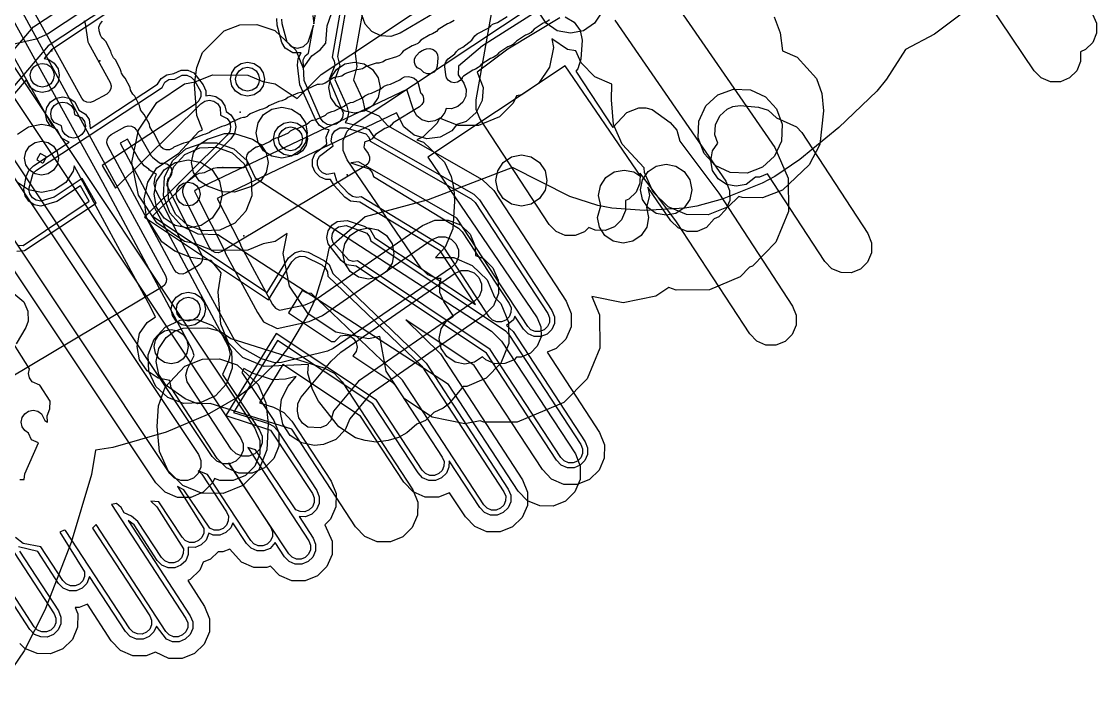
# Model space of a CAD drawing. Header units: metres. Extents: x 8738 to 9560, y -8972 to -7699.
# Drawn here: x 9314.7 to 9377.7, y -8004.4 to -7965.1 of the extents above; entities that cross this region are included whole.
import ezdxf

# ---------------------------------------------------------------- set-up
doc = ezdxf.new("R2010")
doc.units = ezdxf.units.M
for name, color, linetype in [('AI_GREENING_EXCLUSIONS', 1, 'Continuous'), ('AI_GREENING_LAWN', 82, 'Continuous'), ('AI_GREENING_REJECTED', 6, 'Continuous')]:
    doc.layers.add(name, color=color, linetype=linetype)

msp = doc.modelspace()

# ---------------------------------------------------------------- linework, layer by layer
at = {"layer": 'AI_GREENING_EXCLUSIONS'}
for points in [[(9311.003, -7970.481), (9315.378, -7965.403), (9321.523, -7961.323), (9313.486, -7947.99)], [(9314.281, -7962.294), (9320.192, -7958.368), (9320.914, -7958.072), (9321.695, -7958.074), (9322.415, -7958.375), (9322.965, -7958.928), (9323.261, -7959.65), (9323.259, -7960.43), (9322.958, -7961.151), (9322.405, -7961.701), (9316.188, -7965.829), (9315.525, -7966.113), (9314.131, -7966.43)], [(9352.34, -7963.037), (9358.848, -7972.479), (9359.612, -7974.274), (9359.632, -7976.225), (9358.904, -7978.034), (9357.538, -7979.428), (9357.358, -7979.505), (9356.802, -7980.071), (9355.006, -7980.833), (9353.055, -7980.851), (9352.633, -7980.68), (9351.854, -7981.2), (9349.94, -7981.581), (9348.1, -7981.215), (9348.555, -7982.29), (9348.571, -7984.24), (9347.839, -7986.049), (9346.471, -7987.439), (9343.723, -7988.579), (9341.772, -7988.595), (9341.554, -7988.507), (9340.662, -7988.684), (9338.749, -7988.303), (9337.126, -7987.22), (9336.043, -7985.597), (9335.687, -7983.56), (9335.006, -7983.695), (9333.093, -7983.314), (9331.47, -7982.231), (9330.387, -7980.608), (9330.006, -7978.695), (9330.24, -7977.519), (9329.545, -7977.983), (9328.846, -7978.123), (9327.945, -7978.499), (9325.869, -7978.519), (9324.819, -7978.101), (9324.819, -7978.101), (9324.228, -7977.983), (9322.605, -7976.9), (9321.522, -7975.277), (9321.141, -7973.364), (9321.522, -7971.451), (9322.605, -7969.828), (9324.228, -7968.745), (9324.855, -7968.62), (9325.869, -7968.217), (9327.945, -7968.237), (9328.809, -7968.598), (9329.545, -7968.745), (9330.837, -7969.608), (9332.241, -7968.191), (9344.422, -7960.103)], [(9314.429, -7971.692), (9315.078, -7971.258), (9315.843, -7971.106), (9316.478, -7971.232), (9311.231, -7961.828)], [(9346.239, -7963.626), (9341.701, -7966.513), (9340.288, -7967.703), (9340.273, -7968.207), (9340.613, -7968.709), (9340.738, -7969.079), (9340.713, -7969.468), (9340.54, -7969.818), (9340.246, -7970.075), (9339.877, -7970.2), (9339.563, -7970.18), (9339.493, -7970.425), (9339.251, -7970.73), (9338.91, -7970.92), (9338.522, -7970.964), (9338.147, -7970.857), (9337.841, -7970.615), (9337.652, -7970.274), (9337.264, -7969.069), (9324.928, -7974.943), (9324.812, -7975.035), (9325, -7975.424), (9326.59, -7978.553), (9326.632, -7978.703), (9328.499, -7982.157), (9328.852, -7982.699), (9329.656, -7983.091), (9331.538, -7982.674), (9332.316, -7982.335), (9338.751, -7977.869), (9339.11, -7977.716), (9339.5, -7977.712), (9339.862, -7977.857), (9340.141, -7978.13), (9340.294, -7978.488), (9340.299, -7978.879), (9340.153, -7979.241), (9339.881, -7979.52), (9332.943, -7984.269), (9332.619, -7984.414), (9329.913, -7985.088), (9329.524, -7985.107), (9328.733, -7984.866), (9327.582, -7984.226), (9327.191, -7983.831), (9324.808, -7979.461), (9324.808, -7979.461), (9324.806, -7979.457), (9324.729, -7979.316), (9324.303, -7978.471), (9323.023, -7975.96), (9323.008, -7975.9), (9322.55, -7974.99), (9322.445, -7974.608), (9322.497, -7974.216), (9322.588, -7974.061), (9322.586, -7974.061), (9322.468, -7973.979), (9322.174, -7973.813), (9322.128, -7973.744), (9321.861, -7973.559), (9321.52, -7973.126), (9320.888, -7971.98), (9320.45, -7972.222), (9326.777, -7984.132), (9326.893, -7984.571), (9326.802, -7985.016), (9326.448, -7985.789), (9328.631, -7989.053), (9328.781, -7989.413), (9328.781, -7989.803), (9328.632, -7990.164), (9328.356, -7990.44), (9327.996, -7990.589), (9327.606, -7990.589), (9327.245, -7990.44), (9326.969, -7990.165), (9324.371, -7986.221), (9324.31, -7985.836), (9324.4, -7985.457), (9324.799, -7984.668), (9324.692, -7984.36), (9319.444, -7974.538), (9312.505, -7961.963)], [(9331.741, -7964.733), (9331.799, -7965.226), (9332.363, -7962.019)], [(9342.518, -7962.435), (9336.866, -7965.77), (9336.314, -7965.963), (9335.729, -7965.93), (9335.202, -7965.676), (9334.812, -7965.24), (9334.619, -7964.687)], [(9377.475, -7964.648), (9377.7, -7965.188), (9377.701, -7965.773), (9377.478, -7966.315), (9377.065, -7966.729), (9376.76, -7966.856), (9376.761, -7967.438), (9376.538, -7967.979), (9376.125, -7968.394), (9375.585, -7968.619), (9375, -7968.62), (9374.458, -7968.397), (9374.044, -7967.984), (9374.044, -7967.984), (9370.095, -7962.098)], [(9333.964, -7962.729), (9333.189, -7967.136), (9333.34, -7967.681), (9333.041, -7968.485), (9333.744, -7970.056), (9333.831, -7970.437), (9333.765, -7970.822), (9333.647, -7971.01), (9334.677, -7971.261), (9335.029, -7971.429), (9335.352, -7971.893), (9341.183, -7975.22), (9341.525, -7975.542), (9345.771, -7982.043), (9345.917, -7982.405), (9345.912, -7982.795), (9345.759, -7983.154), (9345.481, -7983.427), (9345.119, -7983.572), (9344.728, -7983.568), (9344.37, -7983.415), (9344.097, -7983.136), (9343.598, -7982.373), (9343.509, -7982.581), (9343.097, -7982.908), (9343.499, -7983.274), (9347.718, -7989.733), (9347.864, -7990.095), (9347.86, -7990.485), (9347.707, -7990.844), (9347.428, -7991.117), (9347.066, -7991.262), (9346.676, -7991.258), (9346.317, -7991.105), (9346.044, -7990.826), (9341.937, -7984.539), (9334.283, -7979.43), (9333.724, -7979.349), (9333.416, -7979.108), (9332.64, -7978.131), (9332.564, -7977.748), (9332.64, -7977.365), (9332.857, -7977.041), (9333.181, -7976.824), (9333.759, -7976.767), (9334.764, -7977.09), (9334.764, -7977.09), (9335.103, -7977.281), (9335.393, -7977.767), (9341.279, -7981.695), (9339.215, -7978.535), (9334.512, -7975.678), (9333.95, -7975.62), (9333.632, -7975.393), (9332.993, -7974.712), (9332.782, -7974.355), (9332.51, -7974.353), (9332.151, -7974.201), (9331.877, -7973.923), (9331.731, -7973.562), (9331.734, -7973.171), (9331.886, -7972.812), (9332.566, -7972.274), (9332.534, -7971.876), (9332.708, -7971.439), (9332.474, -7971.399), (9332.144, -7971.192), (9331.918, -7970.874), (9330.996, -7968.806), (9330.853, -7967.639), (9330.892, -7967.251), (9331.064, -7966.931), (9330.571, -7966.918), (9330.136, -7966.653), (9329.926, -7966.325), (9329.656, -7965.304), (9329.635, -7964.914)], [(9333.691, -7962.553), (9332.876, -7967.185), (9333.001, -7967.395), (9333.04, -7967.665), (9332.71, -7968.481), (9333.531, -7970.445), (9333.485, -7970.715), (9333.34, -7970.946), (9333.117, -7971.104), (9332.851, -7971.165), (9332.581, -7971.119), (9332.35, -7970.974), (9332.192, -7970.751), (9331.242, -7968.54), (9331.179, -7967.338), (9331.308, -7967.098), (9331.497, -7966.943), (9331.788, -7965.291), (9331.46, -7966.316), (9331.189, -7966.576), (9331.189, -7966.576), (9330.843, -7966.66), (9330.501, -7966.563), (9330.241, -7966.292), (9329.947, -7965.229), (9329.932, -7964.957)], [(9349.45, -7965.011), (9355.957, -7974.453), (9356.187, -7974.991), (9356.193, -7975.576), (9355.974, -7976.119), (9355.565, -7976.537), (9355.283, -7976.657), (9354.832, -7977.178), (9354.293, -7977.407), (9353.708, -7977.412), (9353.165, -7977.193), (9352.747, -7976.783), (9351.402, -7974.808), (9351.5, -7975.299), (9351.311, -7975.985), (9351.44, -7976.581), (9351.326, -7977.155), (9351.001, -7977.642), (9350.514, -7977.967), (9349.94, -7978.081), (9349.366, -7977.967), (9348.88, -7977.642), (9348.555, -7977.155), (9348.44, -7976.581), (9348.629, -7975.895), (9348.5, -7975.299), (9348.614, -7974.725), (9348.939, -7974.238), (9349.426, -7973.913), (9350, -7973.799), (9350.574, -7973.913), (9350.976, -7974.182), (9346.554, -7967.69), (9338.495, -7973.041), (9344.9, -7982.461), (9345.128, -7983), (9345.133, -7983.585), (9344.913, -7984.128), (9344.503, -7984.545), (9343.964, -7984.773), (9343.696, -7984.776), (9343.551, -7984.923), (9343.012, -7985.152), (9342.427, -7985.157), (9341.884, -7984.937), (9341.703, -7984.758), (9341.236, -7985.07), (9340.662, -7985.184), (9340.088, -7985.07), (9339.601, -7984.745), (9339.276, -7984.258), (9339.162, -7983.684), (9339.276, -7983.11), (9339.601, -7982.623), (9339.995, -7982.361), (9339.422, -7981.519), (9339.194, -7980.98), (9339.189, -7980.395), (9339.282, -7980.166), (9339.035, -7980.168), (9338.493, -7979.948), (9338.075, -7979.538), (9338.075, -7979.538), (9333.766, -7973.199), (9333.537, -7972.657), (9333.534, -7972.067), (9333.759, -7971.522), (9334.177, -7971.106), (9346.358, -7963.018)], [(9320.467, -7963.705), (9316.234, -7966.515), (9311.804, -7971.699)], [(9334.876, -7963.319), (9334.23, -7966.989), (9334.338, -7967.733), (9334.142, -7968.499), (9334.657, -7969.648), (9334.796, -7970.26), (9335.626, -7970.627), (9336.13, -7971.185), (9341.679, -7974.352), (9342.362, -7974.995), (9346.608, -7981.496), (9346.899, -7982.22), (9346.891, -7983), (9346.585, -7983.718), (9346.027, -7984.264), (9345.484, -7984.483), (9348.556, -7989.186), (9348.847, -7989.91), (9348.839, -7990.69), (9348.532, -7991.408), (9347.975, -7991.954), (9347.251, -7992.245), (9346.471, -7992.237), (9345.753, -7991.931), (9345.207, -7991.373), (9341.212, -7985.257), (9337.197, -7982.577), (9339.229, -7984.588), (9344.046, -7991.962), (9344.337, -7992.686), (9344.329, -7993.467), (9344.022, -7994.184), (9343.465, -7994.73), (9342.741, -7995.022), (9341.961, -7995.013), (9341.243, -7994.707), (9340.697, -7994.15), (9339.768, -7992.728), (9339.123, -7992.987), (9338.343, -7992.979), (9337.625, -7992.673), (9337.079, -7992.115), (9334.548, -7988.24), (9329.998, -7985.209), (9328.624, -7987.457), (9329.442, -7987.716), (9330.047, -7988.03), (9330.513, -7988.529), (9332.817, -7992.057), (9333.108, -7992.781), (9333.1, -7993.562), (9332.794, -7994.279), (9332.453, -7994.614), (9332.892, -7995.564), (9332.884, -7996.345), (9332.578, -7997.063), (9332.02, -7997.609), (9331.296, -7997.9), (9330.516, -7997.892), (9329.798, -7997.585), (9329.262, -7997.038), (9329.061, -7997.119), (9328.281, -7997.111), (9327.563, -7996.805), (9326.878, -7996.034), (9326.477, -7996.196), (9326.201, -7996.193), (9325.758, -7996.627), (9325.322, -7996.802), (9325.119, -7997.277), (9324.562, -7997.823), (9324.414, -7997.883), (9325.4, -7999.392), (9325.691, -8000.116), (9325.683, -8000.896), (9325.377, -8001.614), (9324.819, -8002.16), (9324.095, -8002.451), (9323.315, -8002.443), (9322.533, -8002.071), (9321.978, -8002.295), (9321.197, -8002.286), (9320.48, -8001.98), (9319.934, -8001.423), (9318.527, -7999.27), (9318.048, -7999.462), (9317.81, -7999.46), (9317.962, -7999.838), (9317.954, -8000.619), (9317.648, -8001.336), (9317.09, -8001.882), (9316.366, -8002.173), (9315.586, -8002.165), (9314.868, -8001.859), (9314.577, -8001.562)], [(9320.368, -7964.13), (9316.435, -7966.742), (9315.991, -7967.261), (9316.267, -7967.316), (9316.591, -7967.533), (9316.808, -7967.857), (9316.884, -7968.24), (9316.808, -7968.622), (9316.591, -7968.947), (9316.267, -7969.164), (9315.884, -7969.24), (9315.501, -7969.164), (9315.177, -7968.947), (9314.935, -7968.497), (9312.178, -7971.722)], [(9370.234, -7964.308), (9368.209, -7965.835), (9366.508, -7966.733), (9365.394, -7968.471), (9364.814, -7969.18), (9362.601, -7971.31), (9360.308, -7973.178), (9358.83, -7974.186), (9358.102, -7974.569), (9355.753, -7975.513), (9354.271, -7975.919), (9353.571, -7976.027), (9351.201, -7976.181), (9349.281, -7976.042), (9348.457, -7975.869), (9346.824, -7975.343), (9343.462, -7973.649), (9338.512, -7975.548), (9334.822, -7976.546), (9332.695, -7978.392), (9332.482, -7979.452), (9331.857, -7981.406), (9331.493, -7982.219), (9330.328, -7984.195), (9329.67, -7985.032), (9328.132, -7986.526), (9327.347, -7987.12), (9325.548, -7988.16), (9323.158, -7989.174), (9320.016, -7990.079), (9318.998, -7990.239), (9318.767, -7991.656), (9317.58, -7995.639), (9316.04, -7999.609), (9314.826, -8002.008), (9313.143, -8004.446)], [(9358.797, -7964.816), (9359.158, -7965.745), (9359.287, -7966.809), (9360.148, -7967.18), (9361.276, -7968.431), (9361.592, -7969.315), (9361.695, -7970.316), (9361.472, -7972.296), (9360.861, -7973.483), (9359.283, -7974.976), (9358.112, -7975.429), (9356.924, -7975.413), (9356.724, -7975.344), (9356.096, -7975.951), (9354.931, -7976.421), (9353.662, -7976.404), (9352.578, -7975.951), (9351.701, -7975.096), (9351.203, -7973.945), (9351.186, -7973.673), (9349.885, -7972.281), (9349.387, -7971.13), (9349.254, -7969.677), (9349.282, -7968.757), (9348.288, -7968.324), (9347.478, -7967.514), (9347.169, -7966.815), (9346.688, -7966.719), (9345.763, -7966.101), (9345.863, -7966.606), (9345.635, -7967.754), (9344.984, -7968.728), (9344.011, -7969.378), (9343.695, -7969.441), (9343.5, -7969.866), (9342.69, -7970.676), (9341.458, -7971.191), (9340.27, -7971.191), (9339.171, -7970.748), (9339.031, -7971.042), (9338.221, -7971.852), (9337.849, -7972.024), (9338.248, -7972.17), (9339.472, -7973.329), (9339.858, -7974.185), (9340.013, -7974.904), (9340.052, -7975.621), (9339.958, -7977.247), (9339.505, -7978.331), (9338.933, -7978.924), (9340.014, -7978.938), (9341.097, -7979.392), (9341.965, -7980.241), (9342.401, -7981.247), (9342.77, -7981.636), (9343.224, -7982.719), (9343.238, -7983.977), (9342.77, -7985.13), (9341.921, -7985.998), (9340.781, -7986.49), (9340.57, -7986.504), (9339.723, -7987.506), (9339.394, -7987.765), (9338.852, -7988.027), (9338.362, -7988.496), (9337.841, -7988.714), (9337.255, -7989.219), (9336.764, -7989.489), (9336.171, -7989.672), (9335.455, -7989.752), (9334.821, -7989.672), (9334.255, -7989.503), (9333.274, -7988.858), (9332.091, -7987.364), (9331.723, -7986.677), (9331.451, -7985.718), (9331.488, -7985.21), (9328.886, -7985.318), (9327.654, -7984.803), (9326.799, -7983.926), (9326.346, -7982.842), (9326.201, -7980.942), (9326.37, -7979.834), (9325.791, -7979.098), (9324.588, -7978.924), (9323.653, -7978.552), (9322.889, -7978.007), (9321.992, -7976.58), (9321.851, -7975.482), (9322.071, -7974.512), (9322.596, -7973.667), (9323.867, -7972.826), (9323.867, -7972.826), (9325.062, -7971.537), (9325.275, -7971.437), (9324.944, -7970.604), (9324.816, -7968.785), (9324.946, -7967.787), (9325.285, -7966.912), (9326.544, -7965.633), (9327.475, -7965.283), (9328.469, -7965.256), (9329.519, -7965.608), (9330.743, -7966.767), (9331.186, -7967.83), (9331.686, -7967.108), (9332.172, -7966.753), (9332.509, -7966.36), (9332.582, -7965.33), (9332.971, -7964.232)], [(9346.536, -7964.815), (9347.076, -7965.132), (9347.416, -7965.608), (9347.547, -7966.179), (9347.457, -7967.291), (9347.291, -7967.853), (9347.172, -7968), (9349.332, -7971.308), (9350.154, -7970.428), (9350.861, -7970.141), (9351.266, -7970.145), (9351.656, -7970.256), (9352.708, -7971.013), (9353.093, -7971.454), (9353.273, -7972.095), (9355.557, -7975.154), (9359.882, -7981.775), (9360.1, -7982.318), (9360.094, -7982.903), (9359.864, -7983.441), (9359.446, -7983.851), (9358.903, -7984.069), (9358.318, -7984.063), (9357.779, -7983.834), (9357.37, -7983.415), (9353.072, -7976.835), (9350.939, -7973.983), (9350.933, -7974.563), (9350.704, -7975.101), (9350.286, -7975.51), (9350.286, -7975.51), (9350.085, -7975.591), (9350.079, -7976.173), (9349.849, -7976.711), (9349.431, -7977.121), (9348.888, -7977.339), (9348.303, -7977.333), (9347.936, -7977.176), (9347.68, -7977.427), (9347.137, -7977.645), (9346.552, -7977.639), (9346.013, -7977.409), (9345.604, -7976.991), (9341.539, -7970.768), (9341.325, -7970.246), (9341.319, -7969.682), (9342.347, -7963.967)], [(9346.224, -7964.878), (9343.184, -7966.712), (9341.39, -7968.055), (9341.73, -7968.949), (9341.678, -7969.727), (9341.333, -7970.427), (9340.746, -7970.941), (9340.184, -7971.132), (9339.898, -7971.493), (9339.215, -7971.872), (9338.44, -7971.961), (9337.69, -7971.747), (9337.079, -7971.262), (9336.658, -7970.45), (9326.143, -7975.473), (9327.481, -7978.099), (9327.523, -7978.25), (9329.377, -7981.678), (9329.552, -7981.894), (9329.798, -7982.025), (9331.297, -7981.703), (9331.751, -7981.509), (9338.186, -7977.044), (9338.904, -7976.737), (9339.684, -7976.729), (9340.408, -7977.019), (9340.966, -7977.565), (9341.273, -7978.282), (9341.279, -7978.81), (9341.747, -7978.995), (9342.308, -7979.538), (9342.618, -7980.254), (9342.63, -7981.034), (9342.343, -7981.76), (9341.8, -7982.32), (9335.115, -7986.943), (9333.912, -7988.393), (9333.649, -7989.045), (9333.102, -7989.602), (9332.384, -7989.907), (9331.843, -7989.949), (9331.078, -7989.797), (9330.429, -7989.363), (9329.995, -7988.714), (9329.843, -7987.949), (9329.911, -7987.235), (9330.304, -7986.477), (9330.78, -7985.903), (9330.155, -7986.058), (9329.375, -7986.096), (9328.246, -7985.74), (9327.708, -7985.44), (9327.578, -7985.68), (9329.463, -7988.497), (9329.761, -7989.217), (9329.762, -7989.998), (9329.464, -7990.719), (9328.912, -7991.271), (9328.191, -7991.57), (9327.411, -7991.57), (9326.69, -7991.272), (9326.138, -7990.72), (9323.434, -7986.569), (9323.365, -7986.142), (9322.678, -7986.005), (9322.029, -7985.571), (9321.595, -7984.922), (9321.443, -7984.157), (9321.595, -7983.392), (9322.029, -7982.743), (9322.52, -7982.415), (9322.108, -7981.612), (9317.755, -7973.547), (9317.691, -7973.871), (9317.257, -7974.52), (9316.608, -7974.954), (9315.843, -7975.106), (9315.078, -7974.954), (9314.429, -7974.52)], [(9311.443, -7965.391), (9327.515, -7989.498), (9327.664, -7989.858), (9327.664, -7990.248), (9327.514, -7990.609), (9327.238, -7990.884), (9326.878, -7991.033), (9326.487, -7991.033), (9326.127, -7990.883), (9325.851, -7990.607), (9309.765, -7966.48)], [(9312.829, -7965.667), (9328.347, -7988.943), (9328.645, -7989.664), (9328.645, -7990.445), (9328.345, -7991.165), (9327.793, -7991.716), (9327.072, -7992.014), (9326.291, -7992.014), (9325.977, -7991.883), (9325.865, -7992.151), (9325.313, -7992.702), (9324.592, -7993), (9323.812, -7992.999), (9323.091, -7992.7), (9322.54, -7992.148), (9307.053, -7968.92)], [(9309.243, -7966.796), (9325.036, -7990.483), (9325.185, -7990.844), (9325.184, -7991.234), (9325.035, -7991.594), (9324.758, -7991.87), (9324.398, -7992.019), (9324.008, -7992.019), (9323.647, -7991.869), (9323.372, -7991.593), (9307.541, -7967.849)], [(9314.513, -7978.214), (9314.767, -7978.215), (9318.64, -7975.619), (9318.126, -7974.728), (9316.747, -7975.634), (9315.797, -7975.924), (9315.414, -7975.848), (9315.09, -7975.631), (9314.873, -7975.307), (9314.797, -7974.924), (9314.943, -7974.179), (9315.095, -7973.819), (9315.373, -7973.546), (9317.463, -7972.172), (9317.008, -7971.929), (9316.759, -7971.444), (9316.374, -7971.215), (9316.157, -7970.891), (9316.081, -7970.508), (9316.157, -7970.125), (9316.374, -7969.801), (9316.698, -7969.584), (9317.081, -7969.508), (9317.464, -7969.584), (9317.788, -7969.801), (9318.037, -7970.286), (9318.422, -7970.515), (9318.639, -7970.839), (9318.686, -7971.368), (9322.645, -7968.765), (9322.863, -7968.433), (9323.187, -7968.216), (9323.59, -7968.144), (9324.03, -7967.945), (9324.42, -7967.948), (9324.78, -7968.1), (9325.324, -7968.799), (9325.471, -7969.16), (9325.469, -7969.446), (9325.678, -7969.405), (9326.061, -7969.483), (9326.384, -7969.702), (9326.599, -7970.027), (9326.666, -7970.372), (9326.941, -7970.557), (9327.156, -7970.883), (9327.23, -7971.266), (9327.152, -7971.648), (9326.934, -7971.972), (9322.352, -7976.51), (9329.065, -7980.982), (9330.314, -7978.945), (9330.711, -7978.627), (9331.092, -7978.542), (9331.477, -7978.609), (9332.411, -7979.1), (9332.713, -7979.348), (9332.915, -7979.876), (9338.392, -7985.135), (9343.208, -7992.509), (9343.354, -7992.871), (9343.35, -7993.261), (9343.197, -7993.62), (9342.918, -7993.893), (9342.556, -7994.039), (9342.166, -7994.035), (9341.807, -7993.882), (9341.534, -7993.603), (9339.736, -7990.85), (9339.732, -7991.227), (9339.579, -7991.586), (9339.3, -7991.859), (9338.938, -7992.004), (9338.548, -7992), (9338.189, -7991.847), (9337.916, -7991.568), (9335.273, -7987.521), (9329.687, -7983.8), (9327.106, -7988.026), (9329.14, -7988.669), (9329.443, -7988.826), (9329.675, -7989.076), (9331.98, -7992.604), (9332.125, -7992.966), (9332.121, -7993.356), (9331.968, -7993.715), (9331.689, -7993.988), (9331.327, -7994.134), (9330.942, -7994.13), (9331.764, -7995.387), (9331.909, -7995.749), (9331.905, -7996.139), (9331.752, -7996.498), (9331.473, -7996.771), (9331.111, -7996.917), (9330.721, -7996.913), (9330.362, -7996.76), (9330.089, -7996.481), (9329.546, -7995.65), (9329.238, -7995.991), (9328.876, -7996.136), (9328.486, -7996.132), (9328.127, -7995.979), (9327.854, -7995.7), (9327.063, -7994.489), (9326.933, -7994.795), (9326.654, -7995.068), (9326.292, -7995.213), (9325.902, -7995.209), (9325.643, -7995.099), (9325.49, -7995.516), (9325.211, -7995.789), (9324.849, -7995.935), (9324.433, -7995.92), (9324.447, -7996.354), (9324.293, -7996.713), (9324.015, -7996.986), (9323.653, -7997.132), (9323.263, -7997.128), (9322.904, -7996.975), (9322.631, -7996.696), (9321.267, -7994.608), (9320.914, -7994.353), (9324.563, -7999.939), (9324.708, -8000.301), (9324.704, -8000.691), (9324.551, -8001.05), (9324.272, -8001.323), (9323.91, -8001.468), (9323.52, -8001.464), (9323.161, -8001.311), (9322.577, -8000.556), (9322.434, -8000.893), (9322.155, -8001.166), (9321.793, -8001.312), (9321.403, -8001.308), (9321.044, -8001.155), (9320.771, -8000.876), (9318.657, -7997.64), (9318.503, -7998.061), (9318.225, -7998.334), (9317.863, -7998.48), (9317.473, -7998.476), (9317.114, -7998.323), (9316.841, -7998.044), (9315.623, -7996.179), (9314.496, -7995.892)], [(9314.396, -7978.554), (9314.851, -7978.521), (9319.052, -7975.733), (9318.227, -7974.302), (9316.582, -7975.384), (9315.797, -7975.624), (9315.529, -7975.571), (9315.302, -7975.419), (9315.15, -7975.192), (9315.097, -7974.924), (9315.344, -7973.988), (9315.538, -7973.796), (9322.908, -7968.951), (9323.075, -7968.645), (9323.302, -7968.493), (9323.659, -7968.458), (9324.086, -7968.24), (9324.36, -7968.242), (9324.611, -7968.349), (9324.803, -7968.543), (9325.176, -7969.216), (9325.174, -7969.49), (9325.068, -7969.741), (9324.873, -7969.933), (9319.399, -7973.532), (9320.17, -7974.87), (9325.181, -7969.908), (9325.409, -7969.757), (9325.677, -7969.705), (9325.945, -7969.76), (9326.171, -7969.913), (9326.322, -7970.141), (9326.338, -7970.582), (9326.728, -7970.769), (9326.878, -7970.996), (9326.93, -7971.265), (9326.876, -7971.532), (9326.723, -7971.758), (9321.879, -7976.555), (9329.158, -7981.405), (9330.519, -7979.177), (9330.757, -7978.941), (9331.015, -7978.849), (9331.287, -7978.863), (9332.27, -7979.365), (9332.481, -7979.538), (9332.61, -7979.779), (9332.634, -7980.022), (9338.141, -7985.299), (9342.957, -7992.673), (9343.059, -7992.927), (9343.056, -7993.2), (9342.949, -7993.451), (9342.754, -7993.642), (9342.501, -7993.744), (9342.227, -7993.741), (9341.976, -7993.634), (9341.785, -7993.439), (9337.013, -7986.133), (9331.667, -7981.035), (9331.424, -7981.023), (9331.133, -7980.857), (9330.324, -7982.182), (9332.836, -7983.855), (9333.039, -7983.854), (9333.379, -7983.533), (9333.647, -7983.48), (9333.915, -7983.533), (9334.142, -7983.685), (9334.294, -7983.912), (9334.347, -7984.18), (9334.294, -7984.448), (9334.104, -7984.7), (9336.386, -7986.22), (9336.584, -7986.42), (9339.339, -7990.639), (9339.441, -7990.892), (9339.438, -7991.165), (9339.331, -7991.416), (9339.136, -7991.607), (9338.883, -7991.709), (9338.609, -7991.707), (9338.358, -7991.599), (9338.167, -7991.404), (9335.49, -7987.306), (9329.594, -7983.377), (9326.65, -7988.196), (9329.261, -7989.065), (9331.729, -7992.768), (9331.831, -7993.022), (9331.828, -7993.295), (9331.721, -7993.546), (9331.525, -7993.737), (9331.272, -7993.839), (9330.999, -7993.836), (9330.748, -7993.729), (9328.389, -7990.215), (9327.932, -7990.07), (9331.512, -7995.551), (9331.614, -7995.805), (9331.611, -7996.078), (9331.504, -7996.329), (9331.309, -7996.52), (9331.056, -7996.622), (9330.783, -7996.619), (9330.531, -7996.512), (9330.34, -7996.317), (9326.797, -7990.972), (9329.278, -7994.771), (9329.38, -7995.024), (9329.377, -7995.297), (9329.27, -7995.548), (9329.074, -7995.739), (9328.821, -7995.841), (9328.548, -7995.838), (9328.297, -7995.731), (9328.106, -7995.536), (9325.578, -7991.667), (9325.027, -7991.436), (9325.247, -7991.634), (9326.693, -7993.848), (9326.795, -7994.101), (9326.792, -7994.374), (9326.685, -7994.625), (9326.49, -7994.816), (9326.236, -7994.918), (9325.963, -7994.915), (9325.712, -7994.808), (9324.177, -7992.555), (9323.814, -7992.37), (9325.352, -7994.823), (9325.349, -7995.096), (9325.242, -7995.347), (9325.047, -7995.538), (9324.793, -7995.64), (9324.52, -7995.637), (9324.269, -7995.53), (9324.078, -7995.335), (9322.725, -7993.263), (9322.258, -7993.221), (9322.608, -7993.552), (9324.156, -7996.02), (9324.153, -7996.293), (9324.046, -7996.544), (9323.851, -7996.735), (9323.597, -7996.837), (9323.324, -7996.834), (9323.073, -7996.727), (9322.882, -7996.532), (9321.493, -7994.406), (9321.117, -7994.093), (9320.686, -7993.901), (9320.519, -7993.596), (9320.23, -7993.356), (9319.942, -7993.413), (9324.311, -8000.103), (9324.413, -8000.356), (9324.411, -8000.629), (9324.303, -8000.88), (9324.108, -8001.072), (9323.855, -8001.173), (9323.582, -8001.171), (9323.33, -8001.063), (9323.139, -8000.868), (9319.039, -7994.591), (9318.833, -7994.8), (9322.194, -7999.946), (9322.296, -8000.2), (9322.293, -8000.473), (9322.186, -8000.724), (9321.991, -8000.915), (9321.737, -8001.017), (9321.464, -8001.014), (9321.213, -8000.907), (9321.022, -8000.712), (9317.252, -7994.941), (9317.172, -7994.92), (9316.908, -7995.038), (9318.366, -7997.368), (9318.363, -7997.641), (9318.256, -7997.892), (9318.061, -7998.083), (9317.807, -7998.185), (9317.534, -7998.182), (9317.283, -7998.075), (9317.092, -7997.88), (9315.8, -7995.903), (9314.772, -7995.7), (9314.308, -7995.354)], [(9314.212, -7981.048), (9314.797, -7981.538), (9315.036, -7982.072), (9315.052, -7982.657), (9314.93, -7983.044), (9314.345, -7983.994)], [(9314.565, -7991.947), (9314.829, -7991.946), (9314.859, -7991.627), (9315.656, -7989.803), (9315.255, -7989.617), (9315.071, -7989.227), (9314.854, -7989.082), (9314.702, -7988.855), (9314.649, -7988.587), (9314.702, -7988.319), (9314.854, -7988.092), (9315.081, -7987.94), (9315.349, -7987.887), (9315.617, -7987.94), (9315.844, -7988.092), (9316.028, -7988.482), (9316.187, -7988.588), (9316.171, -7988.225), (9316.327, -7987.803), (9316.351, -7987.357), (9315.737, -7986.42), (9315.283, -7986.223), (9315.131, -7985.996), (9315.078, -7985.728), (9315.132, -7985.459), (9313.634, -7983.079)], [(9314.55, -7996.164), (9316.834, -7999.661), (9316.979, -8000.023), (9316.975, -8000.413), (9316.822, -8000.772), (9316.543, -8001.045), (9316.181, -8001.191), (9315.791, -8001.187), (9315.432, -8001.034), (9315.159, -8000.755), (9312.613, -7996.856)], [(9314.24, -7996.238), (9316.582, -7999.825), (9316.684, -8000.079), (9316.682, -8000.352), (9316.574, -8000.603), (9316.379, -8000.794), (9316.126, -8000.896), (9315.853, -8000.893), (9315.601, -8000.786), (9315.41, -8000.591), (9312.703, -7996.446)]]:
    msp.add_lwpolyline(points, dxfattribs=at)
for points in [[(9346.849, -7965.777), (9346.084, -7965.625), (9345.435, -7965.191), (9345.001, -7964.542), (9344.849, -7963.777), (9345.001, -7963.012), (9345.435, -7962.363), (9346.084, -7961.929), (9346.849, -7961.777), (9347.614, -7961.929), (9348.263, -7962.363), (9348.697, -7963.012), (9348.849, -7963.777), (9348.697, -7964.542), (9348.263, -7965.191), (9347.614, -7965.625), (9346.849, -7965.777)], [(9315.389, -7968.735), (9315.237, -7968.508), (9315.184, -7968.24), (9315.237, -7967.972), (9315.389, -7967.745), (9315.616, -7967.593), (9315.884, -7967.54), (9316.152, -7967.593), (9316.379, -7967.745), (9316.531, -7967.972), (9316.584, -7968.24), (9316.531, -7968.508), (9316.379, -7968.735), (9316.152, -7968.886), (9315.884, -7968.94), (9315.616, -7968.886), (9315.389, -7968.735)], [(9327.922, -7969.472), (9327.539, -7969.396), (9327.215, -7969.179), (9326.998, -7968.855), (9326.922, -7968.472), (9326.998, -7968.089), (9327.215, -7967.765), (9327.539, -7967.548), (9327.922, -7967.472), (9328.305, -7967.548), (9328.629, -7967.765), (9328.846, -7968.089), (9328.922, -7968.472), (9328.846, -7968.855), (9328.629, -7969.179), (9328.305, -7969.396), (9327.922, -7969.472)], [(9335.256, -7967.9), (9335.581, -7968.387), (9335.695, -7968.961), (9335.581, -7969.535), (9335.256, -7970.022), (9334.769, -7970.347), (9334.195, -7970.461), (9333.621, -7970.347), (9333.134, -7970.022), (9332.809, -7969.535), (9332.695, -7968.961), (9332.809, -7968.387), (9333.134, -7967.9), (9333.621, -7967.575), (9334.195, -7967.461), (9334.769, -7967.575), (9335.256, -7967.9)], [(9327.654, -7969.119), (9327.427, -7968.967), (9327.275, -7968.74), (9327.222, -7968.472), (9327.275, -7968.204), (9327.427, -7967.977), (9327.654, -7967.825), (9327.922, -7967.772), (9328.19, -7967.825), (9328.417, -7967.977), (9328.569, -7968.204), (9328.622, -7968.472), (9328.569, -7968.74), (9328.417, -7968.967), (9328.19, -7969.119), (9327.922, -7969.172), (9327.654, -7969.119)], [(9356.417, -7969.052), (9357.403, -7969.091), (9358.285, -7969.5), (9358.932, -7970.199), (9359.273, -7971.116), (9359.234, -7972.102), (9358.825, -7972.984), (9358.126, -7973.631), (9357.209, -7973.972), (9356.223, -7973.933), (9355.341, -7973.524), (9354.694, -7972.825), (9354.353, -7971.908), (9354.392, -7970.922), (9354.801, -7970.04), (9355.5, -7969.393), (9356.417, -7969.052)], [(9317.776, -7970.534), (9318.21, -7970.727), (9318.362, -7970.954), (9318.415, -7971.222), (9318.362, -7971.49), (9318.21, -7971.717), (9317.983, -7971.869), (9317.715, -7971.922), (9317.447, -7971.869), (9317.22, -7971.717), (9317.068, -7971.49), (9317.02, -7971.196), (9316.586, -7971.003), (9316.434, -7970.776), (9316.381, -7970.508), (9316.434, -7970.24), (9316.586, -7970.013), (9316.813, -7969.861), (9317.081, -7969.808), (9317.349, -7969.861), (9317.576, -7970.013), (9317.728, -7970.24), (9317.776, -7970.534)], [(9355.519, -7974.313), (9355.194, -7973.826), (9355.08, -7973.252), (9355.194, -7972.678), (9355.502, -7972.217), (9355.329, -7971.728), (9355.359, -7971.144), (9355.61, -7970.615), (9356.045, -7970.223), (9356.378, -7970.076), (9356.813, -7970.012), (9357.89, -7970.111), (9358.45, -7970.282), (9358.943, -7970.729), (9360.106, -7971.257), (9360.418, -7971.602), (9364.29, -7977.529), (9364.508, -7978.073), (9364.502, -7978.658), (9364.272, -7979.196), (9363.854, -7979.606), (9363.311, -7979.824), (9362.726, -7979.818), (9362.187, -7979.588), (9361.778, -7979.17), (9358.412, -7974.018), (9357.931, -7974.217), (9357.704, -7974.217), (9357.154, -7974.638), (9356.58, -7974.752), (9356.006, -7974.638), (9355.519, -7974.313)], [(9331.312, -7972.18), (9330.987, -7972.667), (9330.5, -7972.992), (9329.926, -7973.106), (9329.352, -7972.992), (9328.865, -7972.667), (9328.54, -7972.18), (9328.426, -7971.606), (9328.54, -7971.032), (9328.865, -7970.545), (9329.352, -7970.22), (9329.926, -7970.106), (9330.5, -7970.22), (9330.987, -7970.545), (9331.312, -7971.032), (9331.426, -7971.606), (9331.312, -7972.18)], [(9330.056, -7972.889), (9329.732, -7972.672), (9329.515, -7972.348), (9329.439, -7971.965), (9329.515, -7971.582), (9329.732, -7971.258), (9330.056, -7971.041), (9330.439, -7970.965), (9330.822, -7971.041), (9331.146, -7971.258), (9331.363, -7971.582), (9331.439, -7971.965), (9331.363, -7972.348), (9331.146, -7972.672), (9330.822, -7972.889), (9330.439, -7972.965), (9330.056, -7972.889)], [(9329.944, -7972.46), (9329.792, -7972.233), (9329.739, -7971.965), (9329.792, -7971.697), (9329.944, -7971.47), (9330.171, -7971.318), (9330.439, -7971.265), (9330.707, -7971.318), (9330.934, -7971.47), (9331.086, -7971.697), (9331.139, -7971.965), (9331.086, -7972.233), (9330.934, -7972.46), (9330.707, -7972.612), (9330.439, -7972.665), (9330.171, -7972.612), (9329.944, -7972.46)], [(9332.025, -7973.505), (9332.028, -7973.232), (9332.134, -7972.981), (9332.946, -7972.384), (9332.833, -7972.103), (9332.879, -7971.734), (9333.033, -7971.505), (9333.341, -7971.327), (9333.697, -7971.323), (9334.85, -7971.67), (9335.033, -7971.872), (9335.114, -7972.102), (9341.035, -7975.481), (9341.274, -7975.706), (9345.52, -7982.207), (9345.622, -7982.46), (9345.619, -7982.733), (9345.512, -7982.984), (9345.317, -7983.176), (9345.063, -7983.277), (9344.79, -7983.275), (9344.539, -7983.167), (9344.348, -7982.972), (9340.194, -7976.613), (9334.421, -7973.318), (9333.986, -7973.375), (9335.054, -7973.732), (9335.232, -7973.94), (9335.307, -7974.172), (9340.292, -7977.2), (9340.514, -7977.416), (9343.27, -7981.634), (9343.372, -7981.888), (9343.369, -7982.161), (9343.262, -7982.412), (9343.066, -7982.603), (9342.813, -7982.705), (9342.54, -7982.702), (9342.289, -7982.595), (9342.098, -7982.4), (9339.429, -7978.314), (9334.58, -7975.368), (9334.339, -7975.408), (9334.073, -7975.347), (9333.851, -7975.188), (9333.157, -7974.441), (9333.027, -7973.988), (9332.571, -7974.059), (9332.32, -7973.953), (9332.128, -7973.758), (9332.025, -7973.505)], [(9328.693, -7972.303), (9329.018, -7972.79), (9329.132, -7973.364), (9329.018, -7973.938), (9328.693, -7974.425), (9328.206, -7974.75), (9327.155, -7975.088), (9326.464, -7975.069), (9325.567, -7974.75), (9325.08, -7974.425), (9324.755, -7973.938), (9324.641, -7973.364), (9324.755, -7972.79), (9325.08, -7972.303), (9325.567, -7971.978), (9326.561, -7971.648), (9327.155, -7971.648), (9328.206, -7971.978), (9328.693, -7972.303)], [(9315.843, -7974.106), (9315.46, -7974.03), (9315.136, -7973.813), (9314.919, -7973.489), (9314.843, -7973.106), (9314.919, -7972.723), (9315.136, -7972.399), (9315.46, -7972.182), (9315.843, -7972.106), (9316.226, -7972.182), (9316.55, -7972.399), (9316.767, -7972.723), (9316.843, -7973.106), (9316.767, -7973.489), (9316.55, -7973.813), (9316.226, -7974.03), (9315.843, -7974.106)], [(9323, -7975.303), (9323.058, -7974.219), (9323.521, -7973.259), (9324.3, -7972.558), (9325.314, -7972.197), (9326.106, -7972.197), (9327.12, -7972.558), (9327.899, -7973.259), (9328.367, -7974.247), (9342.232, -7983.244), (9342.818, -7983.828), (9347.142, -7990.449), (9347.433, -7991.173), (9347.425, -7991.953), (9347.119, -7992.671), (9346.561, -7993.217), (9345.837, -7993.508), (9345.057, -7993.5), (9344.339, -7993.194), (9343.793, -7992.636), (9339.7, -7986.37), (9326.187, -7977.601), (9325.022, -7977.559), (9324.062, -7977.096), (9323.361, -7976.317), (9323, -7975.303)], [(9325.12, -7972.486), (9326.106, -7972.447), (9327.023, -7972.788), (9327.722, -7973.435), (9328.131, -7974.317), (9328.17, -7975.303), (9327.829, -7976.22), (9327.182, -7976.919), (9326.3, -7977.328), (9325.314, -7977.367), (9324.397, -7977.026), (9323.698, -7976.379), (9323.289, -7975.497), (9323.25, -7974.511), (9323.591, -7973.594), (9324.238, -7972.895), (9325.12, -7972.486)], [(9325.851, -7973.792), (9326.285, -7974.441), (9326.437, -7975.206), (9326.285, -7975.971), (9325.851, -7976.62), (9325.202, -7977.054), (9324.437, -7977.206), (9323.672, -7977.054), (9323.023, -7976.62), (9322.589, -7975.971), (9322.437, -7975.206), (9322.589, -7974.441), (9323.023, -7973.792), (9323.672, -7973.358), (9324.437, -7973.206), (9325.202, -7973.358), (9325.851, -7973.792)], [(9345.039, -7975.474), (9344.553, -7975.799), (9343.979, -7975.913), (9343.405, -7975.799), (9342.918, -7975.474), (9342.593, -7974.987), (9342.479, -7974.413), (9342.593, -7973.839), (9342.918, -7973.352), (9343.405, -7973.027), (9343.979, -7972.913), (9344.553, -7973.027), (9345.039, -7973.352), (9345.365, -7973.839), (9345.479, -7974.413), (9345.365, -7974.987), (9345.039, -7975.474)], [(9353.526, -7976.015), (9353.039, -7976.34), (9352.465, -7976.454), (9351.891, -7976.34), (9351.404, -7976.015), (9351.079, -7975.528), (9350.965, -7974.954), (9351.079, -7974.38), (9351.404, -7973.893), (9351.891, -7973.568), (9352.465, -7973.454), (9353.039, -7973.568), (9353.526, -7973.893), (9353.851, -7974.38), (9353.965, -7974.954), (9353.851, -7975.528), (9353.526, -7976.015)], [(9325.084, -7974.938), (9325.137, -7975.206), (9325.084, -7975.474), (9324.932, -7975.701), (9324.705, -7975.853), (9324.437, -7975.906), (9324.169, -7975.853), (9323.942, -7975.701), (9323.79, -7975.474), (9323.737, -7975.206), (9323.79, -7974.938), (9323.942, -7974.711), (9324.169, -7974.559), (9324.437, -7974.506), (9324.705, -7974.559), (9324.932, -7974.711), (9325.084, -7974.938)], [(9334.908, -7977.509), (9335.076, -7977.724), (9335.142, -7977.959), (9343.051, -7983.238), (9343.248, -7983.438), (9347.467, -7989.897), (9347.569, -7990.15), (9347.566, -7990.423), (9347.459, -7990.674), (9347.264, -7990.866), (9347.011, -7990.967), (9346.737, -7990.965), (9346.486, -7990.857), (9346.295, -7990.662), (9342.155, -7984.323), (9334.364, -7979.124), (9334.122, -7979.154), (9333.859, -7979.081), (9332.939, -7978.064), (9332.866, -7977.801), (9332.899, -7977.529), (9333.033, -7977.292), (9333.248, -7977.123), (9333.7, -7977.061), (9334.908, -7977.509)], [(9335.58, -7980.081), (9335.006, -7980.195), (9334.432, -7980.081), (9333.945, -7979.756), (9333.62, -7979.269), (9333.506, -7978.695), (9333.62, -7978.121), (9333.945, -7977.634), (9334.432, -7977.309), (9335.006, -7977.195), (9335.58, -7977.309), (9336.067, -7977.634), (9336.392, -7978.121), (9336.506, -7978.695), (9336.392, -7979.269), (9336.067, -7979.756), (9335.58, -7980.081)], [(9341.64, -7980.465), (9341.646, -7980.855), (9341.503, -7981.218), (9341.231, -7981.498), (9334.42, -7986.179), (9332.957, -7987.948), (9332.812, -7988.497), (9332.539, -7988.775), (9332.18, -7988.928), (9331.46, -7988.873), (9331.136, -7988.656), (9330.919, -7988.332), (9330.843, -7987.949), (9330.877, -7987.495), (9331.073, -7987.115), (9332.826, -7985.004), (9333.393, -7984.487), (9340.094, -7979.853), (9340.452, -7979.698), (9340.842, -7979.692), (9341.205, -7979.835), (9341.485, -7980.107), (9341.64, -7980.465)], [(9323.739, -7982.663), (9323.522, -7982.339), (9323.446, -7981.956), (9323.522, -7981.573), (9323.739, -7981.249), (9324.063, -7981.032), (9324.446, -7980.956), (9324.829, -7981.032), (9325.153, -7981.249), (9325.37, -7981.573), (9325.446, -7981.956), (9325.37, -7982.339), (9325.153, -7982.663), (9324.829, -7982.88), (9324.446, -7982.956), (9324.063, -7982.88), (9323.739, -7982.663)], [(9323.951, -7982.451), (9323.799, -7982.224), (9323.746, -7981.956), (9323.799, -7981.688), (9323.951, -7981.461), (9324.178, -7981.309), (9324.446, -7981.256), (9324.714, -7981.309), (9324.941, -7981.461), (9325.093, -7981.688), (9325.146, -7981.956), (9325.093, -7982.224), (9324.941, -7982.451), (9324.714, -7982.603), (9324.446, -7982.656), (9324.178, -7982.603), (9323.951, -7982.451)], [(9323.972, -7982.61), (9324.958, -7982.571), (9325.875, -7982.912), (9326.574, -7983.559), (9326.983, -7984.441), (9327.022, -7985.427), (9326.681, -7986.344), (9326.034, -7987.043), (9325.152, -7987.452), (9324.166, -7987.491), (9323.249, -7987.15), (9322.55, -7986.503), (9322.141, -7985.621), (9322.102, -7984.635), (9322.443, -7983.718), (9323.09, -7983.019), (9323.972, -7982.61)], [(9323.06, -7985.081), (9322.736, -7984.864), (9322.519, -7984.54), (9322.443, -7984.157), (9322.519, -7983.774), (9322.736, -7983.45), (9323.06, -7983.233), (9323.443, -7983.157), (9323.826, -7983.233), (9324.15, -7983.45), (9324.367, -7983.774), (9324.443, -7984.157), (9324.367, -7984.54), (9324.15, -7984.864), (9323.826, -7985.081), (9323.443, -7985.157), (9323.06, -7985.081)], [(9324.255, -7987.217), (9323.148, -7986.445), (9322.714, -7985.796), (9322.562, -7985.031), (9322.714, -7984.266), (9323.148, -7983.617), (9323.638, -7983.257), (9324.147, -7983.075), (9325.564, -7983.064), (9326.324, -7983.243), (9326.934, -7983.682), (9332.398, -7985.403), (9333.005, -7985.717), (9333.471, -7986.217), (9337.606, -7992.548), (9337.898, -7993.272), (9337.889, -7994.053), (9337.583, -7994.77), (9337.026, -7995.316), (9336.302, -7995.607), (9335.521, -7995.599), (9334.804, -7995.293), (9334.258, -7994.736), (9330.513, -7989.004), (9325.732, -7987.497), (9324.98, -7987.506), (9324.255, -7987.217)], [(9326.269, -7984.871), (9327.319, -7985.223), (9328.543, -7986.382), (9328.99, -7987.457), (9329.123, -7988.674), (9329.046, -7990.219), (9328.576, -7991.384), (9327.654, -7992.306), (9326.489, -7992.776), (9325.22, -7992.759), (9324.136, -7992.306), (9323.259, -7991.451), (9322.761, -7990.3), (9322.628, -7988.847), (9322.696, -7987.625), (9323.085, -7986.527), (9324.245, -7985.305), (9325.275, -7984.898), (9326.269, -7984.871)]]:
    msp.add_lwpolyline(points, close=True, dxfattribs=at)
at = {"layer": 'AI_GREENING_LAWN'}
for points in [[(9313.115, -7961.62), (9323.111, -7979.989), (9323.168, -7980.171), (9323.154, -7980.36), (9323.069, -7980.531), (9322.927, -7980.658), (9310.008, -7988.355)], [(9318.338, -7965.031), (9318.396, -7965.202), (9318.558, -7966.275), (9318.586, -7966.357), (9319.858, -7968.664), (9319.917, -7968.85), (9319.901, -7969.044), (9319.811, -7969.217), (9319.662, -7969.343), (9318.875, -7969.779), (9318.689, -7969.839), (9318.494, -7969.822), (9318.321, -7969.733), (9318.195, -7969.583), (9313.979, -7961.943)], [(9340.035, -7965.028), (9339.808, -7965.17), (9339.653, -7965.215), (9339.108, -7965.555), (9338.999, -7965.673), (9338.771, -7965.815), (9338.618, -7965.86), (9338.091, -7966.186), (9337.964, -7966.318), (9337.96, -7966.313), (9337.909, -7966.371), (9337.74, -7966.459), (9337.582, -7966.505), (9337.055, -7966.832), (9336.972, -7966.918), (9336.963, -7966.933), (9336.837, -7967.079), (9336.665, -7967.166), (9336.017, -7967.348), (9335.869, -7967.443), (9335.625, -7967.521), (9335.463, -7967.529), (9334.874, -7967.724), (9334.72, -7967.822), (9334.717, -7967.816), (9334.654, -7967.861), (9334.47, -7967.906), (9334.305, -7967.915), (9333.717, -7968.109), (9333.615, -7968.174), (9333.607, -7968.182), (9333.446, -7968.296), (9333.253, -7968.339), (9333.088, -7968.342), (9332.959, -7968.381), (9332.472, -7968.696), (9332.311, -7968.764), (9332.136, -7968.772), (9332.13, -7968.771), (9332, -7968.79), (9331.411, -7969.048), (9331.283, -7969.152), (9331.115, -7969.242), (9331.039, -7969.251), (9331.04, -7969.257), (9330.86, -7969.287), (9330.293, -7969.537), (9330.169, -7969.638), (9329.923, -7969.746), (9329.764, -7969.768), (9329.175, -7970.026), (9329.051, -7970.127), (9328.805, -7970.235), (9328.646, -7970.257), (9328.078, -7970.504), (9327.934, -7970.616), (9327.932, -7970.614), (9327.891, -7970.652), (9327.741, -7970.717), (9327.686, -7970.722), (9327.686, -7970.724), (9327.506, -7970.755), (9326.939, -7971.004), (9326.815, -7971.105), (9326.569, -7971.213), (9326.41, -7971.236), (9325.821, -7971.493), (9325.697, -7971.595), (9325.451, -7971.702), (9325.292, -7971.725), (9324.724, -7971.972), (9324.58, -7972.084), (9324.576, -7972.078), (9324.518, -7972.129), (9324.338, -7972.191), (9324.174, -7972.214), (9323.606, -7972.461), (9323.534, -7972.517), (9323.354, -7972.605), (9323.155, -7972.616), (9322.967, -7972.547), (9322.821, -7972.411), (9322.74, -7972.228), (9322.728, -7972.175), (9322.433, -7971.614), (9322.322, -7971.497), (9322.198, -7971.261), (9322.163, -7971.104), (9321.868, -7970.543), (9321.754, -7970.422), (9321.652, -7970.262), (9321.638, -7970.187), (9321.632, -7970.188), (9321.589, -7970.011), (9321.303, -7969.471), (9321.193, -7969.355), (9321.067, -7969.118), (9321.033, -7968.961), (9320.738, -7968.4), (9320.624, -7968.279), (9320.522, -7968.119), (9320.508, -7968.044), (9320.502, -7968.045), (9320.458, -7967.868), (9320.173, -7967.328), (9320.063, -7967.212), (9319.937, -7966.975), (9319.903, -7966.818), (9319.608, -7966.257), (9319.517, -7966.161), (9319.382, -7966.042), (9319.299, -7965.883), (9319.221, -7965.636), (9319.201, -7965.426), (9319.271, -7965.226), (9319.416, -7965.072)], [(9345.633, -7964.993), (9345.41, -7965.142), (9345.258, -7965.191), (9344.724, -7965.544), (9344.601, -7965.679), (9344.597, -7965.674), (9344.548, -7965.734), (9344.382, -7965.826), (9344.225, -7965.877), (9343.692, -7966.229), (9343.569, -7966.365), (9343.564, -7966.36), (9343.515, -7966.42), (9343.349, -7966.512), (9343.192, -7966.563), (9342.659, -7966.915), (9342.536, -7967.05), (9342.531, -7967.046), (9342.482, -7967.105), (9342.316, -7967.198), (9342.159, -7967.249), (9341.626, -7967.601), (9341.503, -7967.736), (9341.498, -7967.732), (9341.45, -7967.791), (9341.283, -7967.883), (9341.126, -7967.934), (9340.593, -7968.287), (9340.512, -7968.376), (9340.496, -7968.406), (9340.385, -7968.546), (9340.231, -7968.638), (9340.217, -7968.643), (9340.036, -7968.675), (9339.856, -7968.64), (9339.701, -7968.542), (9339.592, -7968.395), (9339.543, -7968.218), (9339.499, -7967.719), (9339.512, -7967.556), (9339.577, -7967.405), (9339.687, -7967.284), (9340.079, -7966.973), (9340.176, -7966.838), (9340.315, -7966.709), (9340.386, -7966.681), (9340.383, -7966.675), (9340.55, -7966.599), (9341.07, -7966.183), (9341.07, -7966.183), (9341.152, -7966.069), (9341.239, -7965.924), (9341.385, -7965.811), (9342.035, -7965.476), (9342.188, -7965.331), (9342.211, -7965.303), (9342.35, -7965.217), (9342.404, -7965.204), (9342.403, -7965.202), (9342.577, -7965.146), (9343.141, -7964.793)]]:
    msp.add_lwpolyline(points, dxfattribs=at)
for points in [[(9338.45, -7968.157), (9338.259, -7968.083), (9338.115, -7967.938), (9338.114, -7967.937), (9338.085, -7967.906), (9338.006, -7967.867), (9338.008, -7967.863), (9337.896, -7967.807), (9337.77, -7967.663), (9337.707, -7967.482), (9337.717, -7967.291), (9337.797, -7967.118), (9337.854, -7967.065), (9337.852, -7967.062), (9338.009, -7966.89), (9338.162, -7966.777), (9338.236, -7966.758), (9338.234, -7966.752), (9338.424, -7966.69), (9338.619, -7966.668), (9338.807, -7966.722), (9338.96, -7966.844), (9339.054, -7967.016), (9339.076, -7967.211), (9339.031, -7967.709), (9338.972, -7967.904), (9338.839, -7968.06), (9338.655, -7968.149), (9338.45, -7968.157)], [(9328.268, -7972.533), (9328.433, -7972.438), (9328.508, -7972.427), (9328.507, -7972.421), (9328.686, -7972.385), (9329.232, -7972.125), (9329.353, -7972.02), (9329.595, -7971.905), (9329.753, -7971.877), (9330.32, -7971.608), (9330.441, -7971.503), (9330.684, -7971.388), (9330.842, -7971.361), (9331.388, -7971.103), (9331.529, -7970.987), (9331.531, -7970.989), (9331.57, -7970.95), (9331.718, -7970.88), (9331.773, -7970.874), (9331.773, -7970.871), (9331.952, -7970.835), (9332.497, -7970.575), (9332.618, -7970.47), (9332.861, -7970.355), (9333.019, -7970.328), (9333.586, -7970.059), (9333.707, -7969.954), (9333.949, -7969.839), (9334.108, -7969.811), (9334.674, -7969.542), (9334.796, -7969.437), (9335.038, -7969.322), (9335.196, -7969.295), (9335.742, -7969.037), (9335.883, -7968.921), (9335.885, -7968.923), (9335.925, -7968.884), (9336.073, -7968.814), (9336.128, -7968.808), (9336.127, -7968.805), (9336.306, -7968.77), (9336.852, -7968.509), (9336.939, -7968.434), (9337.134, -7968.33), (9337.355, -7968.32), (9337.524, -7968.35), (9337.7, -7968.417), (9337.838, -7968.545), (9337.919, -7968.714), (9338.058, -7969.24), (9338.072, -7969.273), (9338.12, -7969.328), (9338.115, -7969.332), (9338.191, -7969.43), (9338.245, -7969.608), (9338.229, -7969.794), (9338.146, -7969.961), (9338.008, -7970.086), (9336.467, -7971.029), (9336.333, -7971.171), (9336.328, -7971.167), (9336.285, -7971.22), (9336.119, -7971.312), (9335.962, -7971.363), (9335.429, -7971.716), (9335.347, -7971.805), (9335.334, -7971.829), (9335.219, -7971.973), (9335.06, -7972.065), (9334.819, -7972.15), (9334.782, -7972.171), (9334.77, -7972.213), (9334.747, -7972.453), (9334.751, -7972.497), (9334.771, -7972.536), (9334.989, -7972.828), (9335.077, -7973.017), (9335.08, -7973.225), (9334.998, -7973.416), (9334.845, -7973.558), (9326.417, -7978.578), (9326.225, -7978.645), (9326.022, -7978.629), (9325.842, -7978.534), (9325.715, -7978.374), (9324.184, -7975.344), (9324.131, -7975.104), (9324.135, -7974.967), (9324.162, -7974.816), (9324.234, -7974.681), (9324.351, -7974.526), (9324.448, -7974.428), (9324.924, -7974.066), (9325.091, -7973.983), (9325.253, -7973.968), (9325.399, -7973.943), (9325.929, -7973.691), (9326.143, -7973.643), (9327.695, -7973.641), (9327.742, -7973.631), (9327.782, -7973.602), (9327.882, -7973.492), (9327.907, -7973.447), (9327.911, -7973.396), (9327.881, -7973.197), (9327.883, -7973.197), (9327.864, -7973.081), (9327.901, -7972.901), (9328, -7972.746), (9328.131, -7972.651), (9328.268, -7972.533)], [(9324.307, -7979.836), (9324.117, -7979.902), (9323.917, -7979.888), (9323.738, -7979.796), (9323.61, -7979.642), (9319.732, -7972.382), (9319.675, -7972.198), (9319.693, -7972.005), (9319.783, -7971.834), (9319.931, -7971.709), (9320.731, -7971.266), (9320.915, -7971.207), (9321.108, -7971.222), (9321.28, -7971.309), (9321.407, -7971.455), (9322.275, -7972.969), (9322.339, -7973.041), (9322.762, -7973.368), (9322.796, -7973.387), (9322.835, -7973.393), (9322.994, -7973.395), (9323.181, -7973.433), (9323.34, -7973.538), (9323.448, -7973.694), (9323.49, -7973.88), (9323.459, -7974.068), (9323.36, -7974.231), (9323.276, -7974.294), (9323.248, -7974.324), (9323.232, -7974.366), (9323.183, -7974.635), (9323.182, -7974.674), (9323.194, -7974.712), (9325.23, -7978.744), (9325.282, -7978.923), (9325.264, -7979.109), (9325.18, -7979.275), (9325.04, -7979.399), (9324.307, -7979.836)], [(9316.119, -7973.022), (9316.087, -7972.996), (9315.799, -7972.842), (9315.759, -7972.83), (9315.733, -7972.862), (9315.579, -7973.15), (9315.567, -7973.19), (9315.599, -7973.216), (9315.887, -7973.37), (9315.927, -7973.382), (9315.953, -7973.35), (9316.107, -7973.062), (9316.119, -7973.022)]]:
    msp.add_lwpolyline(points, close=True, dxfattribs=at)
at = {"layer": 'AI_GREENING_REJECTED'}
for p in [(9316.45, -7966.81), (9319.25, -7967.4), (9327.48, -7970.4), (9326.48, -7973.65), (9333.77, -7974.07), (9327.7, -7977.66)]:
    msp.add_point(p, dxfattribs=at)

doc.saveas('drawing.dxf')
